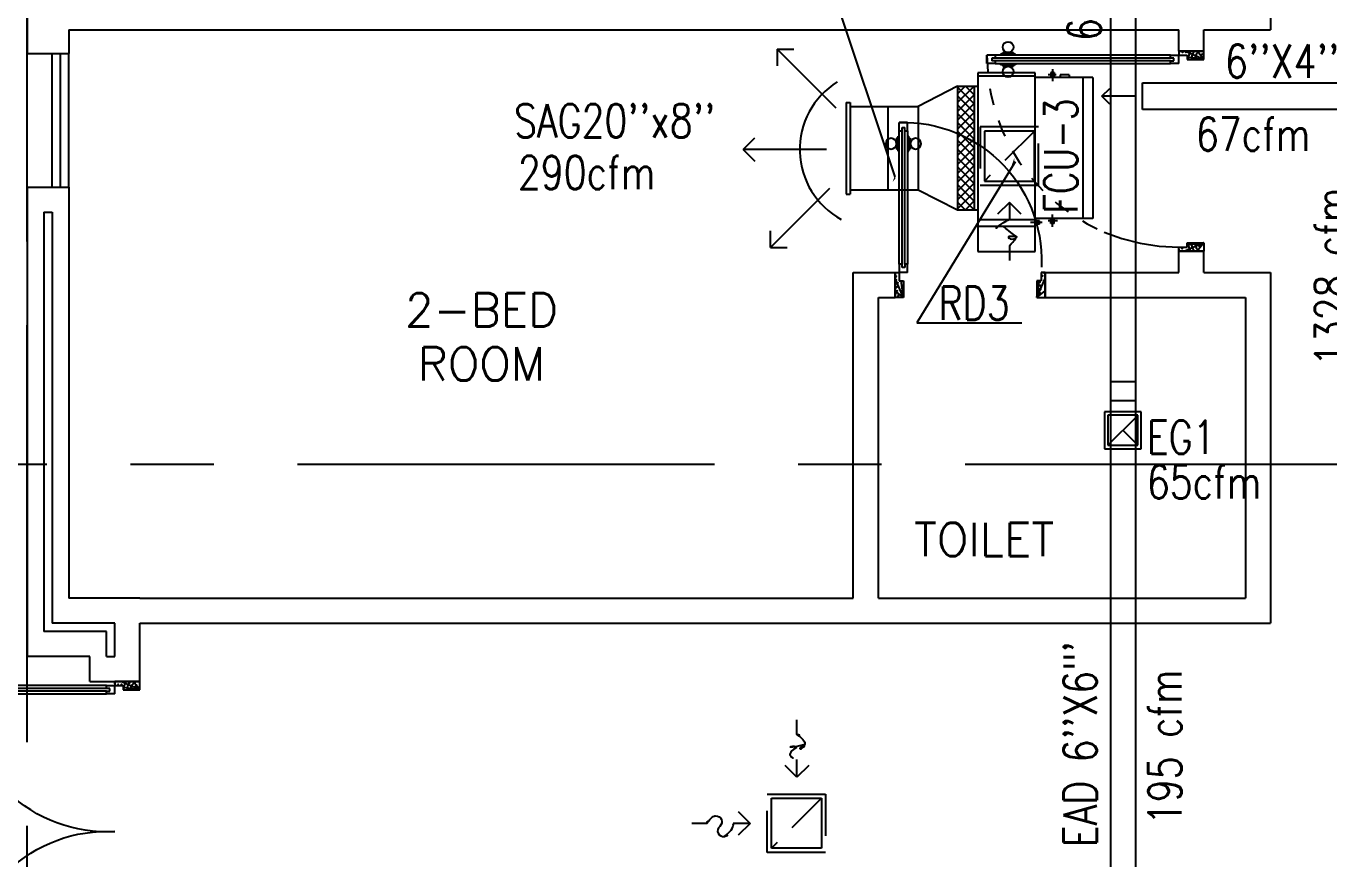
# Model space of a CAD drawing. Extents: x 417866029 to 417866302, y 43498045 to 43498122.
# Drawn here: x 417866063.04 to 417866070.84, y 43498059.81 to 43498064.8 of the extents above; entities that cross this region are included whole.
import ezdxf
from ezdxf.enums import TextEntityAlignment as Align

# ---------------------------------------------------------------- set-up
doc = ezdxf.new("R2010")
doc.units = 0
doc.header["$MEASUREMENT"] = 0
doc.linetypes.add('CENTERX2', pattern=[4, 2.5, -0.5, 0.5, -0.5])
doc.linetypes.add('HIDDEN', pattern=[0.375, 0.25, -0.125])
doc.layers.get('0').update_dxf_attribs({"linetype": 'CONTINUOUS'})
for name, color, linetype in [('AXES', 11, 'CENTERX2'), ('DOOR', 9, 'CONTINUOUS'), ('DUCT', 6, 'CONTINUOUS'), ('EXDUCT', 10, 'CONTINUOUS'), ('FCU', 6, 'CONTINUOUS'), ('INSUL', 9, 'CONTINUOUS'), ('M-EGU.', 2, 'CONTINUOUS'), ('M-TEXT', 2, 'CONTINUOUS'), ('PSUPPLY', 3, 'HIDDEN'), ('RM-NAME', 9, 'CONTINUOUS'), ('SCD', 2, 'CONTINUOUS'), ('WALL', 9, 'CONTINUOUS'), ('WIN', 9, 'CONTINUOUS')]:
    doc.layers.add(name, color=color, linetype=linetype)
doc.styles.add('ROMANS', font='ROMANS.shx', dxfattribs={"width": 0.6})

# ---------------------------------------------------------------- blocks, each defined once
blk = doc.blocks.new('DOOR100')
at = {"layer": 'DOOR', "color": 7, "linetype": 'ByBlock'}
for p, q in [((-75.00000000011642, 1250), (-74.99999999959255, 1300.000000000029)), ((-75.00000000011642, 1300), (-25.00000000011642, 1300)), ((-25.00000000011642, 1300), (-75.00000000011642, 1300)), ((-58.00000000011642, 1250), (-75.00000000011642, 1250)), ((-58.00000000011642, 1250), (-58.00000000011642, 1270)), ((-42.00000000011642, 1270), (-58.00000000011642, 1270)), ((-42.00000000011642, 1250), (-42.00000000011642, 1270)), ((-25.00000000011642, 1250), (-42.00000000011642, 1250)), ((-25.00000000011642, 1250), (-25.00000000011642, 1300)), ((-91.20000000018626, 1205.042457221396), (-91.20000000018626, 1140.242457221408)), ((-82.20000000018626, 1205.042457221396), (-91.20000000018626, 1205.042457221396)), ((-82.20000000018626, 1127.642457221402), (-82.20000000018626, 1217.642457221402)), ((-75.00000000011642, 1217.642457221402), (-82.20000000018626, 1217.642457221402)), ((-82.20000000018626, 1205.042457221396), (-82.20000000018626, 1140.242457221408)), ((-25.00000000011642, 1217.642457221402), (-17.80000000004657, 1217.642457221402)), ((-17.80000000004657, 1127.642457221402), (-17.80000000004657, 1217.642457221402)), ((-17.80000000004657, 1205.042457221396), (-17.80000000004657, 1140.242457221408)), ((-17.80000000004657, 1205.042457221396), (-8.800000000046566, 1205.042457221396)), ((-8.800000000046566, 1205.042457221396), (-8.800000000046566, 1140.242457221408)), ((-82.20000000018626, 1140.242457221408), (-91.20000000018626, 1140.242457221408)), ((-75.00000000011642, 1127.642457221402), (-82.20000000018626, 1127.642457221402)), ((-25.00000000011642, 1127.642457221402), (-17.80000000004657, 1127.642457221402)), ((-17.80000000004657, 1140.242457221408), (-8.800000000046566, 1140.242457221408)), ((-75, 200), (-58, 200)), ((-75, 150), (-75, 200)), ((-58, 200), (-58, 180)), ((-58, 180), (-42, 180)), ((-42, 200), (-25, 200)), ((-42, 180), (-42, 200)), ((-25, 200), (-25, 150)), ((-1200, 0), (-1200, 150)), ((-1200, 150), (-1175, 150)), ((-1200, 150), (-1200, 0)), ((-1150, 0), (-1200, 113.7099299924448)), ((-1175, 150), (-1175, 100)), ((-1175, 100), (-1150, 100)), ((-1150, 0), (-1163.357286043465, 100)), ((-1150, 100), (-1150, 0)), ((-75, 150), (-25, 150)), ((-50, 0), (0, 113.7099299924448)), ((-50, 100), (-50, 0)), ((-50, 0), (-36.64271395653486, 100)), ((-25, 100), (-50, 100)), ((0, 150), (-25, 150)), ((-25, 150), (-25, 100)), ((0, 0), (0, 150)), ((0, 150), (0, 0)), ((-1150, 0), (-1200, 40.1457343158545)), ((-1150, 0), (-1200, 0)), ((-50, 0), (0, 40.1457343158545)), ((-50, 0), (0, 0))]:
    blk.add_line(p, q, dxfattribs=at)
at = {"layer": 'DOOR', "linetype": 'ByBlock'}
for p, q in [((-75.00000000011642, 1250), (-75, 200)), ((-58, 200), (-58.00000000011642, 1250)), ((-42, 200), (-42.00000000011642, 1250)), ((-25, 200), (-25.00000000011642, 1250))]:
    blk.add_line(p, q, dxfattribs=at)
at = {"layer": 'DOOR', "color": 7, "linetype": 'ByBlock'}
for centre in [(-123.5309442150756, 1172.642457221402), (23.53094421490096, 1172.642457221402)]:
    blk.add_circle(centre, 32.39999999998526, dxfattribs=at)
at = {"layer": 'DOOR', "linetype": 'HIDDEN', "ltscale": 0.5}
blk.add_arc((-24.99999999965075, 149.9999999994106), 1150.000000000618, 90, 179.9999999995831, dxfattribs=at)
at = {"layer": 'DOOR', "color": 7, "linetype": 'ByBlock'}
for centre, radius, start, end in [((-1150, 0), 154.4019578127773, 103.7142292212167, 108.8947114515936), ((-1150, 0), 134.4019578127773, 100.7199763555959, 111.8401506085482), ((-1150, 0), 94.40195781277725, 90, 121.981811965689), ((-50, 0), 94.40195781277725, 58.01818803431096, 90), ((-50, 0), 134.4019578127773, 68.15984939145177, 79.28002364440412), ((-50, 0), 114.4019578127773, 64.0838418833441, 77.3774258719247), ((-50, 0), 154.4019578127773, 71.10528854840643, 76.28577077878333), ((-1150, 0), 74.40195781277725, 90, 132.2235735847074), ((-1150, 0), 54.40195781277725, 90, 156.7926171089788), ((-1150, 0), 34.40195781277725, 90, 180), ((-1150, 0), 14.40195781277725, 90, 180), ((-50, 0), 74.40195781277725, 47.7764264152926, 90), ((-50, 0), 54.40195781277725, 23.20738289102122, 90), ((-50, 0), 34.40195781277725, 0, 90), ((-50, 0), 14.40195781277725, 0, 90)]:
    blk.add_arc(centre, radius, start, end, dxfattribs=at)
blk = doc.blocks.new('DOOR90')
at = {"layer": 'DOOR', "color": 7, "linetype": 'ByBlock'}
for p, q in [((-150, 0), (0, 0)), ((-150, 0), (-150, -25)), ((0, -50), (-113.7099299924448, 0)), ((0, -50), (-40.1457343158545, 0)), ((0, -50), (0, 0)), ((-1000, -25), (-1050, -25)), ((-1050, -75), (-1050, -25)), ((-1050, -25), (-1050, -75)), ((-1000, -75), (-1050, -74.99999999947613)), ((-1000, -41.9999999999709), (-1020, -41.9999999999709)), ((-1020, -42), (-1020, -58)), ((-1000, -58), (-1020, -58)), ((-1000, -25), (-1000, -41.9999999999709)), ((-1000, -58), (-1000, -75)), ((-877.6424572214019, -17.79999999995925), (-967.6424572214019, -17.79999999995925)), ((-967.6424572214019, -25), (-967.6424572214019, -17.79999999995925)), ((-967.6424572214019, -75), (-967.6424572214019, -82.20000000004075)), ((-955.0424572214251, -8.799999999959255), (-890.2424572213786, -8.799999999959255)), ((-955.0424572214251, -17.79999999995925), (-955.0424572214251, -8.799999999959255)), ((-955.0424572214251, -17.79999999995925), (-890.2424572213786, -17.79999999995925)), ((-890.2424572213786, -17.79999999995925), (-890.2424572213786, -8.799999999959255)), ((-877.6424572214019, -25), (-877.6424572214019, -17.79999999995925)), ((-877.6424572214019, -75), (-877.6424572214019, -82.20000000004075)), ((-200, -25), (-150, -25)), ((-200, -42), (-200, -25)), ((-180, -42), (-200, -42)), ((-200, -58), (-180, -58)), ((-200, -75), (-200, -58)), ((-150, -75), (-200, -75)), ((-180, -58), (-180, -42)), ((-150, -25), (-100, -25)), ((-150, -75), (-150, -25)), ((-100, -25), (-100, -50)), ((0, -50), (-100, -36.64271395650576)), ((-100, -50), (0, -50)), ((-877.6424572214019, -82.20000000004075), (-967.6424572214019, -82.20000000004075)), ((-955.0424572214251, -82.20000000004075), (-890.2424572213786, -82.20000000004075)), ((-955.0424572214251, -82.20000000004075), (-955.0424572214251, -91.20000000004075)), ((-955.0424572214251, -91.20000000004075), (-890.2424572213786, -91.20000000004075)), ((-890.2424572213786, -82.20000000004075), (-890.2424572213786, -91.20000000004075)), ((0, -850), (-113.7099299924448, -900)), ((-100, -875), (-100, -850)), ((0, -850), (-100, -863.3572860434942)), ((-100, -850), (0, -850)), ((0, -850), (-40.1457343158545, -900)), ((0, -850), (0, -900)), ((-150, -875), (-100, -875)), ((-150, -900), (-150, -875)), ((-150, -900), (0, -900)), ((0, -900), (-150, -900))]:
    blk.add_line(p, q, dxfattribs=at)
at = {"layer": 'DOOR', "linetype": 'ByBlock'}
for p, q in [((-200, -25), (-1000, -25)), ((-200, -42), (-1000, -41.9999999999709)), ((-200, -58), (-1000, -58)), ((-1000, -75), (-200, -75))]:
    blk.add_line(p, q, dxfattribs=at)
at = {"layer": 'DOOR', "color": 7, "linetype": 'ByBlock'}
for centre in [(-922.6424572214019, 23.53094421501737), (-922.6424572214019, -123.5309442149592)]:
    blk.add_circle(centre, 32.39999999998526, dxfattribs=at)
for centre, radius, start, end in [((0, -50), 154.4019578127773, 161.1052885482714, 166.2857707768669), ((0, -50), 94.40195781277725, 148.0181880328085, 180), ((0, -50), 134.4019578127773, 158.159849394549, 169.2800236450682), ((0, -50), 114.4019578127773, 154.0838418822192, 167.37742587102), ((0, -50), 74.40195781277725, 137.7764264185456, 180), ((0, -50), 54.40195781277725, 113.2073828924446, 180), ((0, -50), 34.40195781277725, 90, 180), ((0, -50), 14.40195781277725, 90, 180), ((0, -850), 94.40195781277725, 180, 211.9818119671915), ((0, -850), 74.40195781277725, 180, 222.2235735814543), ((0, -850), 54.40195781277725, 180, 246.7926171075554), ((0, -850), 34.40195781277725, 180, 270), ((0, -850), 14.40195781277725, 180, 270), ((0, -850), 154.4019578127773, 193.7142292231331, 198.8947114517286), ((0, -850), 134.4019578127773, 190.7199763549318, 201.840150605451)]:
    blk.add_arc(centre, radius, start, end, dxfattribs=at)
at = {"layer": 'DOOR', "linetype": 'HIDDEN', "ltscale": 0.5}
blk.add_arc((-222.2222222220153, -49.99999999976717), 828.155208510499, 178.270116378131, 275.0030377036063, dxfattribs=at)
blk = doc.blocks.new('A$C272A55A0')
at = {"layer": 'DOOR', "color": 0, "linetype": 'ByBlock'}
for p, q in [((-0.0001203324354719371, 900.3541752648598), (-0.0001203324500238523, 1050.354175264831)), ((49.99987966756453, 1050.354175264918), (-0.0001203324354719371, 1050.354175264918)), ((49.99987966756453, 950.354175264918), (49.99987966756453, 1050.354175264918)), ((1749.999879667535, 950.354175264918), (1749.999879667535, 1050.354175264918)), ((1749.999879667535, 1050.354175264918), (1799.999879667535, 1050.354175264918)), ((1799.999879667535, 1050.354175264918), (1799.999879667535, 900.354175264918)), ((24.99987966756453, 950.354175264918), (49.99987966756453, 950.354175264918)), ((24.99987966756453, 900.354175264918), (24.99987966756453, 950.354175264918)), ((1774.999879667535, 950.354175264918), (1749.999879667535, 950.354175264918)), ((1774.999879667535, 900.354175264918), (1774.999879667535, 950.354175264918)), ((-0.0001203324354719371, 900.354175264918), (24.99987966756453, 900.354175264918)), ((74.99987966756453, 900.354175264918), (24.99987966756453, 900.354175264918)), ((24.99987966756453, 850.354175264918), (24.99987966756453, 900.354175264918)), ((57.99987966756453, 870.354175264918), (41.99987966756453, 870.354175264918)), ((41.99987966756453, 870.354175264918), (41.99987966756453, 850.354175264918)), ((57.99987966756453, 850.354175264918), (57.99987966756453, 870.354175264918)), ((74.99987966756453, 900.354175264918), (74.99987966756453, 850.354175264918)), ((1724.999879667535, 900.354175264918), (1774.999879667535, 900.354175264918)), ((1724.999879667535, 900.354175264918), (1724.999879667535, 850.354175264918)), ((1741.999879667535, 870.354175264918), (1757.999879667535, 870.354175264918)), ((1741.999879667535, 850.354175264918), (1741.999879667535, 870.354175264918)), ((1757.999879667535, 870.354175264918), (1757.999879667535, 850.354175264918)), ((1799.999879667535, 900.354175264918), (1774.999879667535, 900.354175264918)), ((1774.999879667535, 850.354175264918), (1774.999879667535, 900.354175264918)), ((41.99987966756453, 850.354175264918), (24.99987966756453, 850.354175264918)), ((74.99987966756453, 850.354175264918), (57.99987966756453, 850.354175264918)), ((1724.999879667535, 850.354175264918), (1741.999879667535, 850.354175264918)), ((1757.999879667535, 850.354175264918), (1774.999879667535, 850.354175264918)), ((1717.799879667495, 160.1117180435103), (1708.799879667495, 160.1117180435103)), ((1708.799879667495, 95.31171804352198), (1708.799879667495, 160.1117180435103)), ((1724.999879667535, 172.7117180435162), (1717.799879667495, 172.7117180435162)), ((1717.799879667495, 172.7117180435162), (1717.799879667495, 82.71171804351616)), ((1717.799879667495, 95.31171804352198), (1717.799879667495, 160.1117180435103)), ((1774.999879667535, 172.7117180435162), (1782.199879667576, 172.7117180435162)), ((1782.199879667576, 172.7117180435162), (1782.199879667576, 82.71171804351616)), ((1782.199879667576, 160.1117180435103), (1791.199879667576, 160.1117180435103)), ((1782.199879667576, 95.31171804352198), (1782.199879667576, 160.1117180435103)), ((1791.199879667576, 95.31171804352198), (1791.199879667576, 160.1117180435103)), ((1717.799879667495, 95.31171804352198), (1708.799879667495, 95.31171804352198)), ((1724.999879667535, 82.71171804351616), (1717.799879667495, 82.71171804351616)), ((1774.999879667535, 82.71171804351616), (1782.199879667576, 82.71171804351616)), ((1782.199879667576, 95.31171804352198), (1791.199879667576, 95.31171804352198)), ((24.99987966756453, 50.35417526491801), (41.99987966753542, 50.35417526491801)), ((24.99987966756453, 50.35417526491801), (24.99987966756453, 0.3541752649180125)), ((24.99987966756453, 0.3541752649180125), (74.99987966756453, 0.3541752649180125)), ((74.99987966756453, 0.3541752649180125), (24.99987966756453, 0.3541752649180125)), ((41.99987966753542, 50.35417526491801), (41.99987966753542, 30.35417526491801)), ((41.99987966756453, 30.35417526491801), (57.99987966756453, 30.35417526491801)), ((57.99987966756453, 50.35417526491801), (74.99987966756453, 50.35417526491801)), ((57.99987966756453, 50.35417526491801), (57.99987966756453, 30.35417526491801)), ((74.99987966756453, 50.35417526491801), (74.99987966704066, 0.3541752648889087)), ((1741.999879667535, 50.35417526491801), (1724.999879667535, 50.35417526491801)), ((1724.999879667535, 50.35417526491801), (1724.999879668059, 0.3541752648889087)), ((1774.999879667535, 0.3541752649180125), (1724.999879667535, 0.3541752649180125)), ((1724.999879667535, 0.3541752649180125), (1774.999879667535, 0.3541752649180125)), ((1741.999879667535, 50.35417526491801), (1741.999879667535, 30.35417526491801)), ((1757.999879667535, 30.35417526491801), (1741.999879667535, 30.35417526491801)), ((1774.999879667535, 50.35417526491801), (1757.999879667565, 50.35417526491801)), ((1757.999879667565, 50.35417526491801), (1757.999879667565, 30.35417526491801)), ((1774.999879667535, 50.35417526491801), (1774.999879667535, 0.3541752649180125))]:
    blk.add_line(p, q, dxfattribs=at)
at = {"layer": 'DOOR', "color": 9, "linetype": 'ByBlock'}
for p, q in [((49.99987966756453, 1050.354175264918), (-0.0001203324354719371, 1010.208440949064)), ((49.99987966756453, 1050.354175264918), (-0.0001203324354719371, 936.6442452724732)), ((49.99987966756453, 1050.354175264918), (36.64259362407029, 950.354175264918)), ((1749.999879667535, 1050.354175264918), (1799.999879667535, 1010.208440949064)), ((1749.999879667535, 1050.354175264918), (1799.999879667535, 936.6442452724732)), ((1749.999879667535, 1050.354175264918), (1763.35716571103, 950.354175264918))]:
    blk.add_line(p, q, dxfattribs=at)
at = {"layer": 'DOOR', "linetype": 'ByBlock'}
for p, q in [((24.99987966756453, 850.354175264918), (24.99987966756453, 50.35417526491801)), ((41.99987966756453, 850.354175264918), (41.99987966753542, 50.35417526491801)), ((57.99987966756453, 850.354175264918), (57.99987966756453, 50.35417526491801)), ((74.99987966756453, 50.35417526491801), (74.99987966756453, 850.354175264918)), ((1724.999879667535, 50.35417526491801), (1724.999879667535, 850.354175264918)), ((1741.999879667535, 850.354175264918), (1741.999879667535, 50.35417526491801)), ((1757.999879667535, 850.354175264918), (1757.999879667565, 50.35417526491801)), ((1774.999879667535, 850.354175264918), (1774.999879667535, 50.35417526491801))]:
    blk.add_line(p, q, dxfattribs=at)
at = {"layer": 'DOOR', "color": 0, "linetype": 'ByBlock'}
for centre in [(1676.468935452576, 127.7117180435162), (1823.530823882553, 127.7117180435162)]:
    blk.add_circle(centre, 32.39999999998526, dxfattribs=at)
at = {"layer": 'DOOR', "color": 9, "linetype": 'ByBlock'}
for centre, radius, start, end in [((49.99987966756453, 1050.354175264918), 54.40195781277725, 203.2073828919769, 270), ((49.99987966756453, 1050.354175264918), 34.40195781277725, 180, 270), ((49.99987966756453, 1050.354175264918), 14.40195781277725, 180, 270), ((1749.999879667535, 1050.354175264918), 14.40195781277725, 270, 0), ((1749.999879667535, 1050.354175264918), 34.40195781277725, 270, 0), ((1749.999879667535, 1050.354175264918), 54.40195781277725, 270, 336.7926171080232), ((49.99987966756453, 1050.354175264918), 74.40195781277725, 227.7764264168309, 270), ((49.99987966756453, 1050.354175264918), 94.40195781277725, 238.0181880330829, 270), ((49.99987966756453, 1050.354175264918), 114.4019578127773, 244.083841882062, 257.3774258712915), ((1749.999879667535, 1050.354175264918), 74.40195781277725, 270, 312.2235735831691), ((1749.999879667535, 1050.354175264918), 94.40195781277725, 270, 301.9818119669171), ((1749.999879667535, 1050.354175264918), 114.4019578127773, 282.6225741287084, 295.916158117938), ((49.99987966756453, 1050.354175264918), 134.4019578127773, 248.1598493930308, 259.2800236451595), ((49.99987966756453, 1050.354175264918), 154.4019578127773, 251.1052885492919, 256.2857707775486), ((1749.999879667535, 1050.354175264918), 134.4019578127773, 280.7199763548405, 291.8401506069692), ((1749.999879667535, 1050.354175264918), 154.4019578127773, 283.7142292224514, 288.8947114507081)]:
    blk.add_arc(centre, radius, start, end, dxfattribs=at)
at = {"layer": 'DOOR', "linetype": 'HIDDEN', "ltscale": 0.5}
for centre, radius, start, end in [((49.99987966756453, 851.395841931575), 851.4087845464003, 268.3173765331032, 3.296482377102192), ((1749.999879667521, 851.3958419315459), 851.4087845463584, 176.7035176228957, 271.6826234668978)]:
    blk.add_arc(centre, radius, start, end, dxfattribs=at)
at = {"layer": 'WALL', "linetype": 'ByBlock'}
blk.add_line((1799.999879667565, 900.3541752650344), (1799.99987966755, 1050.354175265005), dxfattribs=at)
blk = doc.blocks.new('*X37')
at = {"color": 0}
for p, q in [((16890.47746209932, -2466.570672882412), (16943.4517006644, -2413.596434317336)), ((16890.47746209932, -2519.603681471403), (16990.47746209933, -2419.603681471401)), ((16990.47746209933, -2512.466117304769), (16891.6077791119, -2413.596434317336)), ((16990.47746209933, -2459.433108715778), (16944.64078770089, -2413.596434317336)), ((16990.47746209933, -2565.49912589376), (16890.47746209932, -2465.499125893757)), ((16890.47746209932, -2572.636690060394), (16990.47746209933, -2472.636690060392)), ((16990.47746209933, -2618.532134482751), (16890.47746209932, -2518.532134482748)), ((16890.47746209932, -2625.669698649385), (16990.47746209933, -2525.669698649383)), ((16990.47746209933, -2671.565143071742), (16890.47746209932, -2571.565143071739)), ((16890.47746209932, -2678.702707238376), (16990.47746209933, -2578.702707238374)), ((16990.47746209933, -2724.598151660733), (16890.47746209932, -2624.59815166073)), ((16890.47746209932, -2731.735715827367), (16990.47746209933, -2631.735715827365)), ((16990.47746209933, -2777.631160249724), (16890.47746209932, -2677.631160249721)), ((16890.47746209932, -2784.768724416358), (16990.47746209933, -2684.768724416357)), ((16990.47746209933, -2830.664168838715), (16890.47746209932, -2730.664168838713)), ((16890.47746209932, -2837.801733005349), (16990.47746209933, -2737.801733005348)), ((16990.47746209933, -2883.697177427706), (16890.47746209932, -2783.697177427704)), ((16890.47746209932, -2890.83474159434), (16990.47746209933, -2790.834741594339)), ((16990.47746209933, -2936.730186016697), (16890.47746209932, -2836.730186016694)), ((16890.47746209932, -2943.867750183331), (16990.47746209933, -2843.86775018333)), ((16990.47746209933, -2989.763194605689), (16890.47746209932, -2889.763194605686)), ((16890.47746209932, -2996.900758772323), (16990.47746209933, -2896.900758772321)), ((16990.47746209933, -3042.796203194679), (16890.47746209932, -2942.796203194677)), ((16890.47746209932, -3049.933767361314), (16990.47746209933, -2949.933767361312)), ((16990.47746209933, -3095.82921178367), (16890.47746209932, -2995.829211783668)), ((16890.47746209932, -3102.966775950305), (16990.47746209933, -3002.966775950303)), ((16990.47746209933, -3148.862220372662), (16890.47746209932, -3048.862220372659)), ((16943.52866745501, -3154.946434317336), (16890.47746209932, -3101.89522896165)), ((16891.53081232129, -3154.946434317336), (16990.47746209933, -3055.999784539294)), ((16944.56382091028, -3154.946434317336), (16990.47746209933, -3109.032793128285))]:
    blk.add_line(p, q, dxfattribs=at)
blk = doc.blocks.new('WHE06')
at = {"color": 3}
for p, q in [((688.9750000238419, 621.5), (346.0749999880791, 621.5)), ((346.0749999880791, 621.5), (346.0749999880791, 469.1000000014901)), ((688.9750000238419, 469.1000000014901), (688.9750000238419, 621.5)), ((242.1000000238419, 472.1842434704304), (242.1000000238419, 399.4801759719849)), ((60.32499998807907, -422.25), (60.32499998807907, 422.25)), ((212.2971614003181, 437.25), (269.0589052438736, 437.25)), ((232.1000000238419, 452.25), (232.1000000238419, 422.25)), ((232.1000000238419, 452.25), (252.1000000238419, 452.25)), ((252.1000000238419, 452.25), (252.1000000238419, 422.25)), ((304.9940044879913, 447.6499999985099), (373.2827185988426, 447.6499999985099)), ((321.0749999880791, 457.6499999985099), (321.0749999880791, 437.6499999985099)), ((321.0749999880791, 457.6499999985099), (346.0749999880791, 457.6499999985099)), ((321.0749999880791, 437.6499999985099), (346.0749999880791, 437.6499999985099)), ((346.0749999880791, 430.4178223386407), (688.9750000238419, 430.4178223386407)), ((811.1999999880791, 370.6749999970198), (688.9750000238419, 370.6749999970198)), ((711.1999999880791, -370.6749999970198), (711.1999999880791, 370.6749999970198)), ((811.1999999880791, -370.6749999970198), (811.1999999880791, 370.6749999970198)), ((811.1999999880791, -370.6749999970198), (688.9750000238419, -370.6749999970198)), ((141.6357128024101, -437.25), (141.6357128024101, -422.25)), ((141.6357128024101, -437.25), (196.5700032711029, -437.25)), ((196.5700032711029, -437.25), (196.5700032711029, -422.25)), ((221.3790392279625, -437.25), (269.0589052438736, -437.25)), ((232.1000000238419, -452.25), (232.1000000238419, -422.25)), ((232.1000000238419, -452.25), (252.1000000238419, -452.25)), ((242.1000000238419, -472.1842434704304), (242.1000000238419, -399.4801759719849)), ((252.1000000238419, -452.25), (252.1000000238419, -422.25)), ((346.0749999880791, -430.4178223386407), (688.9750000238419, -430.4178223386407))]:
    blk.add_line(p, q, dxfattribs=at)
at = {"color": 6}
for p, q in [((346.0749999880791, 469.1000000014901), (346.0749999880791, -450.8250000029802)), ((688.9750000238419, 469.1000000014901), (346.0749999880791, 469.1000000014901)), ((688.9750000238419, -450.8250000029802), (688.9750000238419, 469.1000000014901)), ((0, -422.25), (0, 422.25)), ((0, 422.25), (346.0749999880791, 422.25)), ((0, -422.25), (346.0749999880791, -422.25)), ((346.0749999880791, -450.8250000029802), (688.9750000238419, -450.8250000029802))]:
    blk.add_line(p, q, dxfattribs=at)
at = {"color": 11}
blk.add_blockref('*X37', (-16179.27746212482, 2784.271434314549), dxfattribs=at)
blk = doc.blocks.new('RM1')
at = {"layer": 'RM-NAME', "style": 'ROMANS'}
for tag, p in [('ROOMNAME1', (0, 323.8095238059759)), ('ROOMNAME2', (0, 0))]:
    blk.add_attdef(tag, text='', height=200, dxfattribs=at).set_placement(p, align=Align.MIDDLE)

msp = doc.modelspace()

# ---------------------------------------------------------------- linework, layer by layer
at = {"layer": 'AXES'}
for p, q in [((417866063.0434642, 43498044.50641705), (417866063.0434642, 43498121.42705345)), ((417866103.1626107, 43498062.17071069), (417866053.1534642, 43498062.17071069))]:
    msp.add_line(p, q, dxfattribs=at)
at = {"layer": 'DUCT', "linetype": 'Continuous'}
for p, q in [((417866068.6179637, 43498064.43867521), (417866068.3822764, 43498064.31600289)), ((417866068.1997513, 43498064.31600289), (417866068.3822764, 43498064.31600289)), ((417866068.3822764, 43498064.31600289), (417866068.3822764, 43498063.81600289)), ((417866068.1997513, 43498063.81600289), (417866068.3822764, 43498063.81600289)), ((417866068.3822764, 43498063.81600289), (417866068.6179637, 43498063.69732521))]:
    msp.add_line(p, q, dxfattribs=at)
at = {"layer": 'DUCT'}
for p, q in [((417866069.7251235, 43498064.45732759), (417866070.9520337, 43498064.45732759)), ((417866069.7251235, 43498064.29732759), (417866069.7251235, 43498064.45732759)), ((417866071.0320337, 43498064.29732759), (417866069.7251235, 43498064.29732759))]:
    msp.add_line(p, q, dxfattribs=at)
at = {"layer": 'EXDUCT', "linetype": 'ByBlock'}
for p, q in [((417866069.5339828, 43498065.92749482), (417866069.5339828, 43498058.09084724)), ((417866069.6839828, 43498065.92749482), (417866069.6839828, 43498058.19084722)), ((417866069.5339828, 43498062.66844363), (417866069.6839828, 43498062.66844363)), ((417866069.5339828, 43498062.5543623), (417866069.6839828, 43498062.5543623))]:
    msp.add_line(p, q, dxfattribs=at)
at = {"layer": 'INSUL'}
for p, q in [((417866063.1434642, 43498063.68321069), (417866063.1934642, 43498063.68321069)), ((417866063.1434642, 43498063.68321069), (417866063.1434642, 43498061.17071069)), ((417866063.1934642, 43498063.68321069), (417866063.1934642, 43498061.22071069)), ((417866063.568463, 43498061.22071069), (417866063.1934642, 43498061.22071069)), ((417866063.5684642, 43498061.02071019), (417866063.568463, 43498061.22071069)), ((417866063.518463, 43498061.17071069), (417866063.1434642, 43498061.17071069)), ((417866063.5184642, 43498061.02070988), (417866063.518463, 43498061.17071069)), ((417866063.5184642, 43498061.02070988), (417866063.5684642, 43498061.02071019))]:
    msp.add_line(p, q, dxfattribs=at)
at = {"layer": 'M-EGU.'}
for p, q in [((417866067.5370967, 43498064.65899977), (417866067.6370967, 43498064.65899977)), ((417866067.5370967, 43498064.65899977), (417866067.5370967, 43498064.55899977)), ((417866067.8906501, 43498064.30544638), (417866067.5370967, 43498064.65899977)), ((417866069.4829593, 43498064.37727238), (417866069.5300993, 43498064.42441236)), ((417866067.9497513, 43498064.34100289), (417866067.9747514, 43498064.34100289)), ((417866067.9497513, 43498064.34100289), (417866067.9497513, 43498063.79100289)), ((417866067.9747514, 43498064.34100289), (417866067.9747514, 43498063.79100289)), ((417866069.5300993, 43498064.3301324), (417866069.4829593, 43498064.37727238)), ((417866069.6904131, 43498064.37727238), (417866069.4829593, 43498064.37727238)), ((417866067.9747514, 43498064.31600289), (417866068.1997513, 43498064.31600289)), ((417866068.1997513, 43498064.31600289), (417866068.1997513, 43498063.81600289)), ((417866068.7788219, 43498064.16891678), (417866068.7788218, 43498063.86891617)), ((417866069.0788225, 43498064.16891678), (417866068.7788219, 43498064.16891678)), ((417866069.0788224, 43498063.86891617), (417866069.0788225, 43498064.16891678)), ((417866067.3337042, 43498064.05850696), (417866067.4044148, 43498064.12921763)), ((417866067.3337042, 43498064.05850696), (417866067.4044148, 43498063.98779628)), ((417866067.8337042, 43498064.05850696), (417866067.3337042, 43498064.05850696)), ((417866068.7788218, 43498063.86891617), (417866069.0788224, 43498063.86891617)), ((417866067.8509822, 43498063.82511001), (417866067.4974289, 43498063.47155662)), ((417866067.9497513, 43498063.79100289), (417866067.9747514, 43498063.79100289)), ((417866067.9747514, 43498063.81600289), (417866068.1997513, 43498063.81600289)), ((417866068.928487, 43498063.74150787), (417866068.8577762, 43498063.67079705)), ((417866068.9991978, 43498063.67079705), (417866068.928487, 43498063.74150787)), ((417866068.928487, 43498063.74150787), (417866068.928487, 43498063.64044514)), ((417866067.4974289, 43498063.47155662), (417866067.4974289, 43498063.57155662)), ((417866067.4974289, 43498063.47155662), (417866067.5974289, 43498063.47155662)), ((417866068.928487, 43498063.48120698), (417866068.928487, 43498063.39256968)), ((417866067.6556777, 43498060.55375378), (417866067.6556777, 43498060.63975032)), ((417866067.6556777, 43498060.29660652), (417866067.584968, 43498060.36731734)), ((417866067.6556777, 43498060.29660652), (417866067.6556777, 43498060.40346362)), ((417866067.7263875, 43498060.36731734), (417866067.6556777, 43498060.29660652)), ((417866067.5025162, 43498059.87070891), (417866067.5025162, 43498060.17070952)), ((417866067.5025162, 43498060.17070952), (417866067.8025123, 43498060.17070952)), ((417866067.8025123, 43498060.17070952), (417866067.8025123, 43498059.87070891)), ((417866067.3044, 43498060.0910849), (417866067.3751097, 43498060.02037407)), ((417866067.1148127, 43498060.02037407), (417866067.0261768, 43498060.02037407)), ((417866067.3751097, 43498060.02037407), (417866067.2740485, 43498060.02037407)), ((417866067.3751097, 43498060.02037407), (417866067.3044, 43498059.94966325)), ((417866067.8025123, 43498059.87070891), (417866067.5025162, 43498059.87070891))]:
    msp.add_line(p, q, dxfattribs=at)
at = {"layer": 'M-EGU.', "linetype": 'HIDDEN'}
for p, q in [((417866069.1038225, 43498064.19391683), (417866068.7538218, 43498064.19391683)), ((417866068.7538218, 43498064.19391683), (417866068.7538218, 43498063.84391612)), ((417866069.0788225, 43498064.16891678), (417866068.7788218, 43498063.86891617)), ((417866069.1038225, 43498063.84391612), (417866069.1038225, 43498064.19391683)), ((417866068.7538218, 43498063.84391612), (417866069.1038225, 43498063.84391612)), ((417866067.4775165, 43498059.84570886), (417866067.4775165, 43498060.19570957)), ((417866067.4775165, 43498060.19570957), (417866067.827512, 43498060.19570957)), ((417866067.827512, 43498060.19570957), (417866067.827512, 43498059.84570886)), ((417866067.8025123, 43498060.17070952), (417866067.5025162, 43498059.87070891)), ((417866067.827512, 43498059.84570886), (417866067.4775165, 43498059.84570886))]:
    msp.add_line(p, q, dxfattribs=at)
at = {"layer": 'M-EGU.'}
for points in [[(417866068.928487, 43498063.48120698, -0.1324001419046424), (417866068.9606634, 43498063.50349084, -0.15664048728736), (417866068.9733603, 43498063.53428637, -0.7366118572675341), (417866068.9104185, 43498063.5595245, 0.7742319307937748), (417866068.8495919, 43498063.58736576, 0.2033489946306821), (417866068.8770475, 43498063.62951582, 0.1938082075567039), (417866068.928487, 43498063.64044514)], [(417866067.6556777, 43498060.55375378, -0.1878616880635112), (417866067.6925516, 43498060.53102382, -0.2026446714702415), (417866067.7024293, 43498060.49186959, -0.6169147816705048), (417866067.6523095, 43498060.47567533, 0.6687084752237648), (417866067.6051185, 43498060.45650721, 0.1942850651709176), (417866067.6193494, 43498060.42063181, 0.1860514396155063), (417866067.6556777, 43498060.40346362)], [(417866067.1148127, 43498060.02037407, -0.1324001419046424), (417866067.1370963, 43498060.05255047, -0.15664048728736), (417866067.1678913, 43498060.06524735, -0.7366118572675341), (417866067.1931291, 43498060.00230549, 0.7742319307937748), (417866067.2209699, 43498059.94147898, 0.2033489946306821), (417866067.2631193, 43498059.96893459, 0.1938082075567039), (417866067.2740485, 43498060.02037407)]]:
    msp.add_lwpolyline(points, format="xyb", dxfattribs=at)
msp.add_arc((417866068.149311, 43498064.05850696), 0.4768565362902445, 121.8650739478426, 241.4702857065532, dxfattribs=at)
at = {"layer": 'PSUPPLY', "color": 4, "linetype": 'Continuous'}
for p, q in [((417866068.2446823, 43498063.89557525), (417866067.808244, 43498065.19934656)), ((417866068.9630742, 43498063.98447043), (417866068.3739988, 43498063.01908906)), ((417866068.3739988, 43498063.01908906), (417866069.0032904, 43498063.01908906))]:
    msp.add_line(p, q, dxfattribs=at)
at = {"layer": 'PSUPPLY', "linetype": 'Continuous', "const_width": 0.025}
for points in [[(417866068.9588017, 43498063.99693637, 1), (417866068.9588017, 43498063.97193637, 1)], [(417866068.2446823, 43498063.89557525, 1), (417866068.2446823, 43498063.87057525, 1)]]:
    msp.add_lwpolyline(points, format="xyb", close=True, dxfattribs=at)
at = {"layer": 'SCD', "linetype": 'HIDDEN'}
for p, q in [((417866069.7189828, 43498062.48564213), (417866069.4989828, 43498062.48564213)), ((417866069.4989828, 43498062.48564213), (417866069.4989828, 43498062.26564212)), ((417866069.5189828, 43498062.28564212), (417866069.6989828, 43498062.46564212)), ((417866069.7189828, 43498062.26564212), (417866069.7189828, 43498062.48564213)), ((417866069.4989828, 43498062.26564212), (417866069.7189828, 43498062.26564212))]:
    msp.add_line(p, q, dxfattribs=at)
at = {"layer": 'SCD'}
for p, q in [((417866069.6989828, 43498062.46564212), (417866069.5189828, 43498062.46564212)), ((417866069.5189828, 43498062.46564212), (417866069.5189828, 43498062.28564212)), ((417866069.6989828, 43498062.28564212), (417866069.6989828, 43498062.46564212)), ((417866069.5189828, 43498062.28564212), (417866069.6989828, 43498062.28564212))]:
    msp.add_line(p, q, dxfattribs=at)
at = {"layer": 'SCD', "linetype": 'ByBlock'}
msp.add_line((417866069.6089828, 43498062.37564212), (417866069.6989828, 43498062.28564212), dxfattribs=at)
at = {"layer": 'WALL'}
for p, q in [((417866070.4934642, 43498066.87571069), (417866070.4934642, 43498064.77571069)), ((417866063.0434642, 43498065.42071069), (417866063.0434642, 43498064.63321069)), ((417866063.2934642, 43498064.77571069), (417866063.2934642, 43498064.63321069)), ((417866063.2934642, 43498064.77571069), (417866069.9434642, 43498064.77571069)), ((417866070.0934642, 43498064.77571069), (417866070.4934642, 43498064.77571069)), ((417866063.0434642, 43498064.63321069), (417866063.2934642, 43498064.63321069)), ((417866063.0434642, 43498063.83321069), (417866063.2934642, 43498063.83321069)), ((417866063.0434642, 43498063.83321069), (417866063.0434642, 43498061.02071069)), ((417866063.2934642, 43498063.83321069), (417866063.2934642, 43498061.37071069)), ((417866067.9934642, 43498063.32071069), (417866068.2434642, 43498063.32071069)), ((417866069.1434642, 43498063.32071069), (417866069.9434642, 43498063.32071069)), ((417866070.0934642, 43498063.32071069), (417866070.4934642, 43498063.32071069)), ((417866070.4934642, 43498063.32071069), (417866070.4934642, 43498061.22071069)), ((417866068.1434642, 43498063.17071069), (417866068.2434642, 43498063.17071069)), ((417866069.1434642, 43498063.17071069), (417866070.3434642, 43498063.17071069)), ((417866070.3434642, 43498063.17071069), (417866070.3434642, 43498061.37071069)), ((417866063.7184629, 43498061.37071069), (417866063.2934642, 43498061.37071069)), ((417866063.7184629, 43498061.37071069), (417866067.9934642, 43498061.37071069)), ((417866068.1434642, 43498061.37071069), (417866069.0934642, 43498061.37071069)), ((417866068.1434642, 43498061.37071069), (417866070.3434642, 43498061.37071069)), ((417866063.7184629, 43498061.22071069), (417866070.4934642, 43498061.22071069)), ((417866063.7184642, 43498060.87071114), (417866063.7184629, 43498061.22071069)), ((417866063.4184629, 43498061.02071069), (417866063.0434642, 43498061.02071069)), ((417866063.4184642, 43498060.87070925), (417866063.4184629, 43498061.02071069)), ((417866063.4184642, 43498060.87070925), (417866063.7184642, 43498060.87071114))]:
    msp.add_line(p, q, dxfattribs=at)
at = {"layer": 'WALL', "linetype": 'ByBlock'}
for p, q in [((417866070.4934642, 43498066.87571069), (417866070.4934642, 43498064.77571069)), ((417866069.9434642, 43498064.64821069), (417866069.9434642, 43498064.77571069)), ((417866070.0934642, 43498064.64821069), (417866070.0934642, 43498064.77571069)), ((417866069.9434642, 43498064.64821069), (417866070.0934642, 43498064.64821069)), ((417866069.9434642, 43498063.32071069), (417866069.9434642, 43498063.44821069)), ((417866069.9434642, 43498063.44821069), (417866070.0934642, 43498063.44821069)), ((417866070.0934642, 43498063.32071069), (417866070.0934642, 43498063.44821069)), ((417866067.9934642, 43498061.37071069), (417866067.9934642, 43498063.32071069)), ((417866068.2434642, 43498063.17071069), (417866068.2434642, 43498063.32071069)), ((417866069.1434642, 43498063.17071069), (417866069.1434642, 43498063.32071069)), ((417866070.4934642, 43498063.32071069), (417866070.4934642, 43498061.22071069)), ((417866068.1434642, 43498061.37071069), (417866068.1434642, 43498063.17071069)), ((417866070.3434642, 43498063.17071069), (417866070.3434642, 43498061.37071069))]:
    msp.add_line(p, q, dxfattribs=at)
at = {"layer": 'WIN'}
for p, q in [((417866063.0434642, 43498063.83321069), (417866063.0434642, 43498064.63321069)), ((417866063.1934642, 43498063.83321069), (417866063.1934642, 43498064.63321069)), ((417866063.2434642, 43498063.83321069), (417866063.2434642, 43498064.63321069)), ((417866063.2934642, 43498063.83321069), (417866063.2934642, 43498064.63321069))]:
    msp.add_line(p, q, dxfattribs=at)

# ---------------------------------------------------------------- block references
at = {"layer": 'DOOR', "color": 0, "linetype": 'ByBlock', "yscale": 0.001000002026557922, "zscale": 0.001}
for name, p, xscale, rotation in [('DOOR100', (417866070.0934642, 43498064.64821069), 0.001000002026557922, 90), ('DOOR90', (417866068.2434642, 43498063.17071069), -0.001000002026557922, 90), ('A$C272A55A0', (417866062.66811, 43498059.07071039), -0.001000002026557922, 270)]:
    msp.add_blockref(name, p, dxfattribs=dict(at, xscale=xscale, rotation=rotation))
at = {"layer": 'FCU', "linetype": 'ByBlock', "xscale": 0.0009999871253967285, "yscale": 0.001000002026557922, "zscale": 0.001, "rotation": 180}
msp.add_blockref('WHE06', (417866069.4291638, 43498064.06800021), dxfattribs=at)
at = {"layer": 'RM-NAME'}
ref = msp.add_blockref('RM1', (417866065.7658783, 43498062.77349652), dxfattribs=dict(at, xscale=0.0009999871253967285, yscale=0.001000002026557922, zscale=0.001))
ref.add_attrib('ROOMNAME2', 'ROOM', dxfattribs={"height": 0.2, "style": 'ROMANS'}).set_placement((417866065.7658783, 43498062.77349652), align=Align.MIDDLE)
ref.add_attrib('ROOMNAME1', '2-BED', dxfattribs={"height": 0.2, "style": 'ROMANS'}).set_placement((417866065.7658783, 43498063.09730604), align=Align.MIDDLE)
ref = msp.add_blockref('RM1', (417866068.7767744, 43498061.72192749), dxfattribs=dict(at, xscale=0.0009999871253967285, yscale=0.001000002026557922, zscale=0.001))
ref.add_attrib('ROOMNAME2', 'TOILET', dxfattribs={"height": 0.2, "style": 'ROMANS'}).set_placement((417866068.7767744, 43498061.72192749), align=Align.MIDDLE)

# ---------------------------------------------------------------- texts
at = {"layer": 'M-TEXT', "style": 'ROMANS'}
for s, width, p in [("6''X4''", 0.8, (417866069.4775392, 43498064.70838411)), ('FCU-3', 0.75, (417866069.3368871, 43498063.67520326)), ('1328 cfm', 0.8, (417866070.9584643, 43498062.75993964)), ('EAD 6\'\'X6"\'', 0.8, (417866069.4528879, 43498059.877888)), ('195 cfm', 0.8, (417866069.9600447, 43498060.01007271))]:
    msp.add_text(s, height=0.2, rotation=90, dxfattribs=dict(at, width=width)).set_placement(p)
at = {"layer": 'M-TEXT', "style": 'ROMANS', "width": 0.8}
for s, p in [("6''X4''", (417866070.2202541, 43498064.4875083)), ("SAG20''x8''", (417866065.9611814, 43498064.13063387)), ('67cfm', (417866070.046073, 43498064.05034921)), ('290cfm', (417866065.9839943, 43498063.8204822)), ('RD3', (417866068.5046914, 43498063.03788327)), ('EG1', (417866069.752281, 43498062.2343948)), ('65cfm', (417866069.752281, 43498061.96605859))]:
    msp.add_text(s, height=0.2, dxfattribs=at).set_placement(p)

doc.saveas('drawing.dxf')
